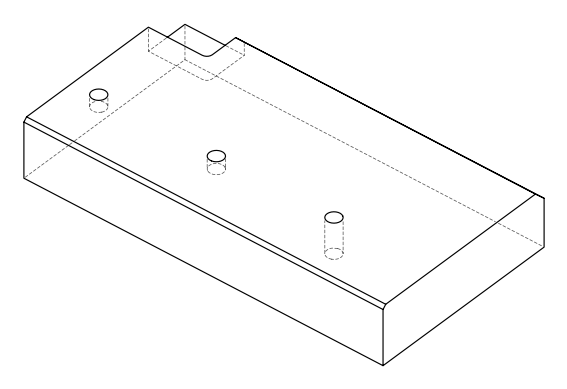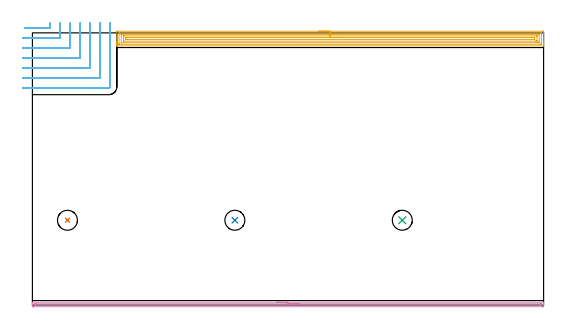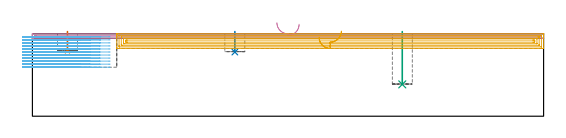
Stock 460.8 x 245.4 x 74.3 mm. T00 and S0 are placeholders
(PLAN: 6 operations, 2 tool changes, 38.1 min)
(1 INDEXABLE_INSERT_DRILL_BLIND_HOLE_FROM_SOLID | STEP1POCKET | NXT0302_007 | 0.07 min | 3855 mm3)
(2 INDEXABLE_INSERT_DRILL_BLIND_HOLE_FROM_SOLID_1 | STEP1POCKET_1 | NXT0302_007 | 0.08 min | 4137 mm3)
(3 INDEXABLE_INSERT_DRILL_BLIND_HOLE_FROM_SOLID_2 | STEP1POCKET_2 | NXT0302_007 | 0.19 min | 11526 mm3)
(4 AREA_MILL | FG_CHAMFER_SURFACE | UGT0205_001 | 7.53 min | 3873 mm3)
(5 AREA_MILL_1 | FG_CHAMFER_SURFACE_1 | UGT0205_001 | 15.65 min | 34112 mm3)
(6 MILL_CORNER_NOTCH_RECTANGULAR | CORNER_NOTCH_RECTANGULAR | NXT0201_011 | Follow Part, ap 3, ae 75% | 14.62 min | 126699 mm3)
(TOOL NXT0302_007 | Index. Insert Drill 18mm [880-D1800L25-05] | D18 PA176 FL90 Z2)
(TOOL UGT0205_001 | Chamfer Mill 20 x 3 x 45 deg. | D20 FL50 Z2)
(TOOL NXT0201_011 | ENDMILL 12mm [2P460-1200-NA 1630] | D12 FL38 Z6)
(OP 1 INDEXABLE_INSERT_DRILL_BLIND_HOLE_FROM_SOLID)
G17 G21 G94 G90
T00 M6
G54
G17 G0 G90 X31.6 Y76.5 S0 M3
G43 Z84.3 H1
G94 G81 G98 Z58.9 F250. R76.3
G80
M5
M2
(OP 2 INDEXABLE_INSERT_DRILL_BLIND_HOLE_FROM_SOLID_1)
G17 G21 G94 G90
T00 M6
G54
G17 G0 G90 X182.5 Y76.5 S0 M3
G43 Z84.3 H1
G94 G81 G98 Z57.8 F250. R76.3
G80
M5
M2
(OP 3 INDEXABLE_INSERT_DRILL_BLIND_HOLE_FROM_SOLID_2)
G17 G21 G94 G90
T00 M6
G54
G17 G0 G90 X333.4 Y76.5 S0 M3
G43 Z84.3 H1
G94 G81 G98 Z28.7 F250. R76.3
G80
M5
M2
(OP 4 AREA_MILL)
G17 G21 G94 G90
T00 M6
G54
G17 G0 G90 X220.4 Y2.6 S1061 M3
G43 Z84.3 H0
G94 G1 X220.438 Z83.428 F250.
X220.552 Z82.563
X220.741 Z81.712
X221.003 Z80.88
X221.337 Z80.074
X221.74 Z79.3
X222.208 Z78.564
X222.74 Z77.872
X223.329 Z77.229
X223.972 Z76.639
X224.664 Z76.108
X225.4 Z75.64
X226.174 Z75.237
X226.98 Z74.903
X227.812 Z74.641
X228.664 Z74.452
X229.528 Z74.338
X230.4 Z74.3
X460.619
X460.79 Y2.597 Z74.288
X460.798 Y2.477 Z74.169
X460.8 Y2.351 Z74.051
Y2.126 Z73.826
Y1.421 Z73.116
Y0.198 Z71.894
Y-0.321 Z71.373
Y-0.933 Z70.762
X460.797 Y-1.192 Z70.503
X460.79 Y-1.493 Z70.203
X460.486 Y-1.498 Z70.2
X460.172 Y-1.5
X0.628
X0.314 Y-1.498
X0.01 Y-1.493 Z70.203
X0. Y-1.192 Z70.503
Y-0.933 Z70.762
Y-0.321 Z71.373
Y0.198 Z71.894
Y0.55 Z72.246
Y1.069 Z72.765
Y1.421 Z73.116
Y2.126 Z73.826
Y2.351 Z74.051
X0.002 Y2.477 Z74.169
X0.01 Y2.597 Z74.288
X0.181 Y2.6 Z74.3
X230.4
Y1.186 Z72.886
X458.384 Y1.185 Z72.885
X458.628 Y1.183 Z72.883
X458.743 Y1.179 Z72.879
X458.79 Y1.176 Z72.876
X458.792 Y1.15 Z72.85
X458.798 Y1.018 Z72.718
X458.799 Y0.55 Z72.25
X458.797 Y0.148 Z71.848
X458.79 Y0.01 Z71.71
X458.782 Y-0.079 Z71.621
X458.71 Y-0.08 Z71.62
X458.384 Y-0.084 Z71.616
X458.142 Y-0.085 Z71.615
X457.49 Y-0.086 Z71.614
X2.416 Y-0.085 Z71.615
X2.172 Y-0.083 Z71.617
X2.057 Y-0.079 Z71.621
X2.01 Y-0.076 Z71.624
X2.008 Y-0.05 Z71.65
X2.002 Y0.082 Z71.782
X2.001 Y0.55 Z72.25
X2.003 Y0.952 Z72.652
X2.01 Y1.09 Z72.79
X2.018 Y1.179 Z72.879
X2.09 Y1.18 Z72.88
X2.416 Y1.184 Z72.884
X2.658 Y1.185 Z72.885
X3.31 Y1.186 Z72.886
X230.4
X231.272 Z72.924
X232.136 Z73.038
X232.988 Z73.226
X233.82 Z73.489
X234.626 Z73.823
X235.4 Z74.225
X236.136 Z74.694
X236.828 Z75.225
X237.471 Z75.815
X238.06 Z76.458
X238.592 Z77.15
X239.06 Z77.886
X239.463 Z78.66
X239.797 Z79.466
X240.059 Z80.298
X240.248 Z81.149
X240.362 Z82.014
X240.4 Z82.886
G0 Z84.3
M5
M2
(OP 5 AREA_MILL_1)
G17 G21 G94 G90
T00 M6
G54
G17 G0 G90 X258.45 Y246.9 S1061 M3
G43 Z84.3 H0
Z71.1
G94 G1 X258.488 Z70.229 F250.
X258.602 Z69.364
X258.791 Z68.512
X259.053 Z67.68
X259.387 Z66.874
X259.79 Z66.1
X260.258 Z65.364
X260.79 Z64.672
X261.379 Z64.029
X262.022 Z63.44
X262.714 Z62.909
X263.45 Z62.44
X264.224 Z62.037
X265.03 Z61.703
X265.862 Z61.441
X266.714 Z61.252
X267.578 Z61.138
X268.45 Z61.1
X460.175
X460.63 Y246.896 Z61.102
X460.79 Y246.892 Z61.106
X460.8 Y246.728 Z61.269
Y236.778 Z71.216
Y235.367 Z72.629
Y235.017 Z72.977
Y234.317 Z73.683
Y234.048 Z73.952
X460.798 Y233.699 Z74.292
X460.797 Y233.698
X460.622 Y233.7 Z74.3
X76.278
X76.103 Y233.698 Z74.292
X76.1 Y233.699
Y234.048 Z73.952
Y234.317 Z73.682
Y235.017 Z72.977
Y236.248 Z71.749
Y236.778 Z71.216
Y237.394 Z70.602
Y246.198 Z61.8
X76.103 Y246.463 Z61.535
X76.11 Y246.892 Z61.106
X76.285 Y246.896 Z61.102
X76.725 Y246.9 Z61.1
X268.45
Y245.486 Z62.514
X458.487 Y245.485 Z62.515
X458.76 Y245.48 Z62.52
X458.787 Y245.479 Z62.521
X458.792 Y245.46 Z62.54
X458.797 Y245.426 Z62.574
X458.799 Y245.393 Z62.607
X458.8 Y236.372 Z71.628
X458.797 Y235.898 Z72.102
X458.793 Y235.499 Z72.501
X458.776 Y235.121 Z72.879
X458.388 Y235.116 Z72.884
X458.289 Y235.115 Z72.885
X78.413
X78.14 Y235.12 Z72.88
X78.114 Y235.121 Z72.879
X78.109 Y235.14 Z72.86
X78.103 Y235.174 Z72.826
X78.101 Y235.207 Z72.793
X78.1 Y244.228 Z63.772
X78.103 Y244.702 Z63.298
X78.107 Y245.101 Z62.899
X78.124 Y245.479 Z62.521
X78.512 Y245.484 Z62.516
X78.611 Y245.485 Z62.515
X268.45 Y245.486 Z62.514
Y244.071 Z63.929
X456.6
X456.685 Y244.07 Z63.93
X456.752 Y244.067 Z63.933
X456.788 Y244.065 Z63.935
X456.79 Y244.018 Z63.982
X456.796 Y243.822 Z64.178
X456.799 Y243.625 Z64.375
X456.8 Y237.462 Z70.538
X456.795 Y236.778 Z71.222
X456.791 Y236.59 Z71.41
X456.781 Y236.535 Z71.465
X456.726 Y236.533 Z71.467
X456.6 Y236.531 Z71.469
X455.96 Y236.529 Z71.471
X455.706 Y236.528 Z71.472
X80.3 Y236.529 Z71.471
X80.215 Y236.53 Z71.47
X80.148 Y236.533 Z71.467
X80.112 Y236.535 Z71.465
X80.11 Y236.582 Z71.418
X80.104 Y236.778 Z71.222
X80.101 Y236.975 Z71.025
X80.1 Y243.138 Z64.862
X80.105 Y243.822 Z64.178
X80.109 Y244.01 Z63.99
X80.119 Y244.065 Z63.935
X80.174 Y244.067 Z63.933
X80.3 Y244.069 Z63.931
X80.94 Y244.071 Z63.929
X81.194
X268.45
Y242.657 Z65.343
X454.207
X454.66 Y242.653 Z65.347
X454.756 Y242.65 Z65.35
X454.79 Y242.648 Z65.352
X454.793 Y242.601 Z65.399
X454.796 Y242.496 Z65.504
X454.8 Y242.073 Z65.927
Y238.551 Z69.449
X454.796 Y238.105 Z69.895
X454.793 Y237.997 Z70.003
X454.789 Y237.95 Z70.05
X454.726 Y237.948 Z70.052
X454.522 Y237.945 Z70.055
X453.919 Y237.943 Z70.057
X453.63
X82.692
X82.24 Y237.947 Z70.053
X82.144 Y237.95 Z70.05
X82.11 Y237.952 Z70.048
X82.107 Y237.999 Z70.001
X82.104 Y238.104 Z69.896
X82.1 Y238.527 Z69.473
Y242.049 Z65.951
X82.104 Y242.495 Z65.505
X82.107 Y242.603 Z65.397
X82.11 Y242.65 Z65.35
X82.174 Y242.652 Z65.348
X82.378 Y242.655 Z65.345
X82.981 Y242.657 Z65.343
X83.27
X268.45
Y241.243 Z66.757
X451.237
X452.071 Y241.24 Z66.76
X452.131 Y241.236 Z66.764
X452.79 Y241.18 Z66.82
X452.799 Y240.523 Z67.477
Y240.3 Z67.7
X452.796 Y239.645 Z68.355
X452.79 Y239.42 Z68.58
X452.188 Y239.363 Z68.637
X452.131 Y239.361 Z68.639
X451.301 Y239.357 Z68.643
X451.237
X85.663
X84.829 Y239.36 Z68.64
X84.769 Y239.364 Z68.636
X84.11 Y239.42 Z68.58
X84.101 Y240.077 Z67.923
Y240.3 Z67.7
X84.104 Y240.955 Z67.045
X84.11 Y241.18 Z66.82
X84.712 Y241.237 Z66.763
X84.769 Y241.239 Z66.761
X85.599 Y241.243 Z66.757
X85.663
X268.45
X269.322 Z66.795
X270.186 Z66.909
X271.038 Z67.098
X271.87 Z67.36
X272.676 Z67.694
X273.45 Z68.097
X274.186 Z68.565
X274.878 Z69.097
X275.521 Z69.686
X276.11 Z70.329
X276.642 Z71.021
X277.11 Z71.757
X277.513 Z72.531
X277.847 Z73.337
X278.109 Z74.169
X278.298 Z75.02
X278.412 Z75.885
X278.45 Z76.757
G0 Z84.3
M5
M2
(OP 6 MILL_CORNER_NOTCH_RECTANGULAR)
G17 G21 G94 G90
T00 M6
G54
G17 G0 G90 X-7.184 Y249.7 S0 M3
G43 Z84.3 H1
Z71.564
G94 G1 X-4.184 F250.
X15.506 F500.
G3 X16.102 Y250.291 R0.6
G2 X16.122 Y251.4 R54.
G1 X16.207 Y254.399 F250.
G0 Z84.3
X-9. Y240.7
Z71.564
G1 X-6.
X24.505 F500.
G3 X25.1 Y241.295 R0.6
G1 Y249.872
G2 X25.126 Y251.4 R45.
G1 X25.228 Y254.398 F250.
G0 Z84.3
X-9. Y231.7
Z71.564
G1 X-6.
X33.504 F500.
G3 X34.1 Y232.296 R0.6
G1 Y249.872
G2 X34.132 Y251.4 R36.
G1 X34.26 Y254.397 F250.
G0 Z84.3
X-9. Y222.7
Z71.564
G1 X-6.
X42.504 F500.
G3 X43.1 Y223.296 R0.6
G1 Y249.872
G2 X43.143 Y251.4 R27.
G1 X43.313 Y254.395 F250.
G0 Z84.3
X-9. Y213.7
Z71.564
G1 X-6.
X51.504 F500.
G3 X52.1 Y214.296 R0.6
G1 Y249.872
G2 X52.165 Y251.4 R18.
G1 X52.42 Y254.389 F250.
G0 Z84.3
X-9. Y204.7
Z71.564
G1 X-6.
X60.504 F500.
G3 X61.1 Y205.296 R0.6
G1 Y249.872
G2 X61.231 Y251.4 R9.
G1 X61.74 Y254.356 F250.
G0 Z84.3
X-9. Y195.7
Z71.564
G1 X-6.
X69.1 F500.
G3 X70.1 Y196.7 R1.
G1 Y249.872
Y252.872 F250.
G0 Z84.3
X-7.184 Y249.7
Z68.827
G1 X-4.184
X15.505 F500.
G3 X16.1 Y250.295 R0.6
G2 X16.107 Y251.4 R54.
G1 X16.156 Y254.4 F250.
G0 Z84.3
X-9. Y240.7
Z68.827
G1 X-6.
X24.505 F500.
G3 X25.1 Y241.295 R0.6
G1 Y250.521
G2 X25.109 Y251.4 R45.
G1 X25.167 Y254.399 F250.
G0 Z84.3
X-9. Y231.7
Z68.827
G1 X-6.
X33.504 F500.
G3 X34.1 Y232.296 R0.6
G1 Y250.521
G2 X34.111 Y251.4 R36.
G1 X34.184 Y254.399 F250.
G0 Z84.3
X-9. Y222.7
Z68.827
G1 X-6.
X42.504 F500.
G3 X43.1 Y223.296 R0.6
G1 Y250.521
G2 X43.114 Y251.4 R27.
G1 X43.212 Y254.398 F250.
G0 Z84.3
X-9. Y213.7
Z68.827
G1 X-6.
X51.504 F500.
G3 X52.1 Y214.296 R0.6
G1 Y250.521
G2 X52.121 Y251.4 R18.
G1 X52.268 Y254.396 F250.
G0 Z84.3
X-9. Y204.7
Z68.827
G1 X-6.
X60.504 F500.
G3 X61.1 Y205.296 R0.6
G1 Y250.521
G2 X61.143 Y251.4 R9.
G1 X61.436 Y254.386 F250.
G0 Z84.3
X-9. Y195.7
Z68.827
G1 X-6.
X69.1 F500.
G3 X70.1 Y196.7 R1.
G1 Y250.521
Y253.521 F250.
G0 Z84.3
X-7.184 Y249.7
Z66.091
G1 X-4.184
X15.505 F500.
G3 X16.1 Y250.295 R0.6
G1 Y251.4
Y254.4 F250.
G0 Z84.3
X-9. Y240.7
Z66.091
G1 X-6.
X24.505 F500.
G3 X25.1 Y241.295 R0.6
G1 Y250.295
Y251.4
X25.101 Y254.4 F250.
G0 Z84.3
X-9. Y231.7
Z66.091
G1 X-6.
X33.504 F500.
G3 X34.1 Y232.296 R0.6
G1 Y241.295
Y251.4
X34.101 Y254.4 F250.
G0 Z84.3
X-9. Y222.7
Z66.091
G1 X-6.
X42.504 F500.
G3 X43.1 Y223.296 R0.6
G1 Y232.296
Y251.4
X43.101 Y254.4 F250.
G0 Z84.3
X-9. Y213.7
Z66.091
G1 X-6.
X51.504 F500.
G3 X52.1 Y214.296 R0.6
G1 Y223.296
Y251.4
X52.101 Y254.4 F250.
G0 Z84.3
X-9. Y204.7
Z66.091
G1 X-6.
X60.504 F500.
G3 X61.1 Y205.296 R0.6
G1 Y214.296
Y251.4
X61.103 Y254.4 F250.
G0 Z84.3
X-9. Y195.7
Z66.091
G1 X-6.
X69.1 F500.
G3 X70.1 Y196.7 R1.
G1 Y251.392
Y254.392 F250.
G0 Z84.3
X-7.184 Y249.7
Z63.354
G1 X-4.184
X15.505 F500.
G3 X16.1 Y250.295 R0.6
G1 Y251.4
Y254.4 F250.
G0 Z84.3
X-9. Y240.7
Z63.354
G1 X-6.
X24.505 F500.
G3 X25.1 Y241.295 R0.6
G1 Y251.4
Y254.4 F250.
G0 Z84.3
X-9. Y231.7
Z63.354
G1 X-6.
X33.504 F500.
G3 X34.1 Y232.296 R0.6
G1 Y251.4
Y254.4 F250.
G0 Z84.3
X-9. Y222.7
Z63.354
G1 X-6.
X42.504 F500.
G3 X43.1 Y223.296 R0.6
G1 Y251.4
Y254.4 F250.
G0 Z84.3
X-9. Y213.7
Z63.354
G1 X-6.
X51.504 F500.
G3 X52.1 Y214.296 R0.6
G1 Y251.4
Y254.4 F250.
G0 Z84.3
X-9. Y204.7
Z63.354
G1 X-6.
X60.504 F500.
G3 X61.1 Y205.296 R0.6
G1 Y251.4
Y254.4 F250.
G0 Z84.3
X-9. Y195.7
Z63.354
G1 X-6.
X69.1 F500.
G3 X70.1 Y196.7 R1.
G1 Y251.4
Y254.4 F250.
G0 Z84.3
X-7.184 Y249.7
Z60.618
G1 X-4.184
X15.505 F500.
G3 X16.1 Y250.295 R0.6
G1 Y251.4
Y254.4 F250.
G0 Z84.3
X-9. Y240.7
Z60.618
G1 X-6.
X24.505 F500.
G3 X25.1 Y241.295 R0.6
G1 Y251.4
Y254.4 F250.
G0 Z84.3
X-9. Y231.7
Z60.618
G1 X-6.
X33.504 F500.
G3 X34.1 Y232.296 R0.6
G1 Y251.4
Y254.4 F250.
G0 Z84.3
X-9. Y222.7
Z60.618
G1 X-6.
X42.504 F500.
G3 X43.1 Y223.296 R0.6
G1 Y251.4
Y254.4 F250.
G0 Z84.3
X-9. Y213.7
Z60.618
G1 X-6.
X51.504 F500.
G3 X52.1 Y214.296 R0.6
G1 Y251.4
Y254.4 F250.
G0 Z84.3
X-9. Y204.7
Z60.618
G1 X-6.
X60.504 F500.
G3 X61.1 Y205.296 R0.6
G1 Y251.4
Y254.4 F250.
G0 Z84.3
X-9. Y195.7
Z60.618
G1 X-6.
X69.1 F500.
G3 X70.1 Y196.7 R1.
G1 Y251.4
Y254.4 F250.
G0 Z84.3
X-7.184 Y249.7
Z57.882
G1 X-4.184
X15.505 F500.
G3 X16.1 Y250.295 R0.6
G1 Y251.4
Y254.4 F250.
G0 Z84.3
X-9. Y240.7
Z57.882
G1 X-6.
X24.505 F500.
G3 X25.1 Y241.295 R0.6
G1 Y251.4
Y254.4 F250.
G0 Z84.3
X-9. Y231.7
Z57.882
G1 X-6.
X33.504 F500.
G3 X34.1 Y232.296 R0.6
G1 Y251.4
Y254.4 F250.
G0 Z84.3
X-9. Y222.7
Z57.882
G1 X-6.
X42.504 F500.
G3 X43.1 Y223.296 R0.6
G1 Y251.4
Y254.4 F250.
G0 Z84.3
X-9. Y213.7
Z57.882
G1 X-6.
X51.504 F500.
G3 X52.1 Y214.296 R0.6
G1 Y251.4
Y254.4 F250.
G0 Z84.3
X-9. Y204.7
Z57.882
G1 X-6.
X60.504 F500.
G3 X61.1 Y205.296 R0.6
G1 Y251.4
Y254.4 F250.
G0 Z84.3
X-9. Y195.7
Z57.882
G1 X-6.
X69.1 F500.
G3 X70.1 Y196.7 R1.
G1 Y251.4
Y254.4 F250.
G0 Z84.3
X-7.184 Y249.7
Z55.145
G1 X-4.184
X15.505 F500.
G3 X16.1 Y250.295 R0.6
G1 Y251.4
Y254.4 F250.
G0 Z84.3
X-9. Y240.7
Z55.145
G1 X-6.
X24.505 F500.
G3 X25.1 Y241.295 R0.6
G1 Y251.4
Y254.4 F250.
G0 Z84.3
X-9. Y231.7
Z55.145
G1 X-6.
X33.504 F500.
G3 X34.1 Y232.296 R0.6
G1 Y251.4
Y254.4 F250.
G0 Z84.3
X-9. Y222.7
Z55.145
G1 X-6.
X42.504 F500.
G3 X43.1 Y223.296 R0.6
G1 Y251.4
Y254.4 F250.
G0 Z84.3
X-9. Y213.7
Z55.145
G1 X-6.
X51.504 F500.
G3 X52.1 Y214.296 R0.6
G1 Y251.4
Y254.4 F250.
G0 Z84.3
X-9. Y204.7
Z55.145
G1 X-6.
X60.504 F500.
G3 X61.1 Y205.296 R0.6
G1 Y251.4
Y254.4 F250.
G0 Z84.3
X-9. Y195.7
Z55.145
G1 X-6.
X69.1 F500.
G3 X70.1 Y196.7 R1.
G1 Y251.4
Y254.4 F250.
G0 Z84.3
X-7.184 Y249.7
Z52.409
G1 X-4.184
X15.505 F500.
G3 X16.1 Y250.295 R0.6
G1 Y251.4
Y254.4 F250.
G0 Z84.3
X-9. Y240.7
Z52.409
G1 X-6.
X24.505 F500.
G3 X25.1 Y241.295 R0.6
G1 Y251.4
Y254.4 F250.
G0 Z84.3
X-9. Y231.7
Z52.409
G1 X-6.
X33.504 F500.
G3 X34.1 Y232.296 R0.6
G1 Y251.4
Y254.4 F250.
G0 Z84.3
X-9. Y222.7
Z52.409
G1 X-6.
X42.504 F500.
G3 X43.1 Y223.296 R0.6
G1 Y251.4
Y254.4 F250.
G0 Z84.3
X-9. Y213.7
Z52.409
G1 X-6.
X51.504 F500.
G3 X52.1 Y214.296 R0.6
G1 Y251.4
Y254.4 F250.
G0 Z84.3
X-9. Y204.7
Z52.409
G1 X-6.
X60.504 F500.
G3 X61.1 Y205.296 R0.6
G1 Y251.4
Y254.4 F250.
G0 Z84.3
X-9. Y195.7
Z52.409
G1 X-6.
X69.1 F500.
G3 X70.1 Y196.7 R1.
G1 Y251.4
Y254.4 F250.
G0 Z84.3
X-7.184 Y249.7
Z49.673
G1 X-4.184
X15.505 F500.
G3 X16.1 Y250.295 R0.6
G1 Y251.4
Y254.4 F250.
G0 Z84.3
X-9. Y240.7
Z49.673
G1 X-6.
X24.505 F500.
G3 X25.1 Y241.295 R0.6
G1 Y251.4
Y254.4 F250.
G0 Z84.3
X-9. Y231.7
Z49.673
G1 X-6.
X33.504 F500.
G3 X34.1 Y232.296 R0.6
G1 Y251.4
Y254.4 F250.
G0 Z84.3
X-9. Y222.7
Z49.673
G1 X-6.
X42.504 F500.
G3 X43.1 Y223.296 R0.6
G1 Y251.4
Y254.4 F250.
G0 Z84.3
X-9. Y213.7
Z49.673
G1 X-6.
X51.504 F500.
G3 X52.1 Y214.296 R0.6
G1 Y251.4
Y254.4 F250.
G0 Z84.3
X-9. Y204.7
Z49.673
G1 X-6.
X60.504 F500.
G3 X61.1 Y205.296 R0.6
G1 Y251.4
Y254.4 F250.
G0 Z84.3
X-9. Y195.7
Z49.673
G1 X-6.
X69.1 F500.
G3 X70.1 Y196.7 R1.
G1 Y251.4
Y254.4 F250.
G0 Z84.3
X-7.184 Y249.7
Z46.936
G1 X-4.184
X15.505 F500.
G3 X16.1 Y250.295 R0.6
G1 Y251.4
Y254.4 F250.
G0 Z84.3
X-9. Y240.7
Z46.936
G1 X-6.
X24.505 F500.
G3 X25.1 Y241.295 R0.6
G1 Y251.4
Y254.4 F250.
G0 Z84.3
X-9. Y231.7
Z46.936
G1 X-6.
X33.504 F500.
G3 X34.1 Y232.296 R0.6
G1 Y251.4
Y254.4 F250.
G0 Z84.3
X-9. Y222.7
Z46.936
G1 X-6.
X42.504 F500.
G3 X43.1 Y223.296 R0.6
G1 Y251.4
Y254.4 F250.
G0 Z84.3
X-9. Y213.7
Z46.936
G1 X-6.
X51.504 F500.
G3 X52.1 Y214.296 R0.6
G1 Y251.4
Y254.4 F250.
G0 Z84.3
X-9. Y204.7
Z46.936
G1 X-6.
X60.504 F500.
G3 X61.1 Y205.296 R0.6
G1 Y251.4
Y254.4 F250.
G0 Z84.3
X-9. Y195.7
Z46.936
G1 X-6.
X69.1 F500.
G3 X70.1 Y196.7 R1.
G1 Y251.4
Y254.4 F250.
G0 Z84.3
X-7.184 Y249.7
Z44.2
G1 X-4.184
X15.505 F500.
G3 X16.1 Y250.295 R0.6
G1 Y251.4
Y254.4 F250.
G0 Z84.3
X-9. Y240.7
Z44.2
G1 X-6.
X24.505 F500.
G3 X25.1 Y241.295 R0.6
G1 Y251.4
Y254.4 F250.
G0 Z84.3
X-9. Y231.7
Z44.2
G1 X-6.
X33.504 F500.
G3 X34.1 Y232.296 R0.6
G1 Y251.4
Y254.4 F250.
G0 Z84.3
X-9. Y222.7
Z44.2
G1 X-6.
X42.504 F500.
G3 X43.1 Y223.296 R0.6
G1 Y251.4
Y254.4 F250.
G0 Z84.3
X-9. Y213.7
Z44.2
G1 X-6.
X51.504 F500.
G3 X52.1 Y214.296 R0.6
G1 Y251.4
Y254.4 F250.
G0 Z84.3
X-9. Y204.7
Z44.2
G1 X-6.
X60.504 F500.
G3 X61.1 Y205.296 R0.6
G1 Y251.4
Y254.4 F250.
G0 Z84.3
X-9. Y195.7
Z44.2
G1 X-6.
X69.1 F500.
G3 X70.1 Y196.7 R1.
G1 Y251.4
Y254.4 F250.
G0 Z84.3
M5
M2
